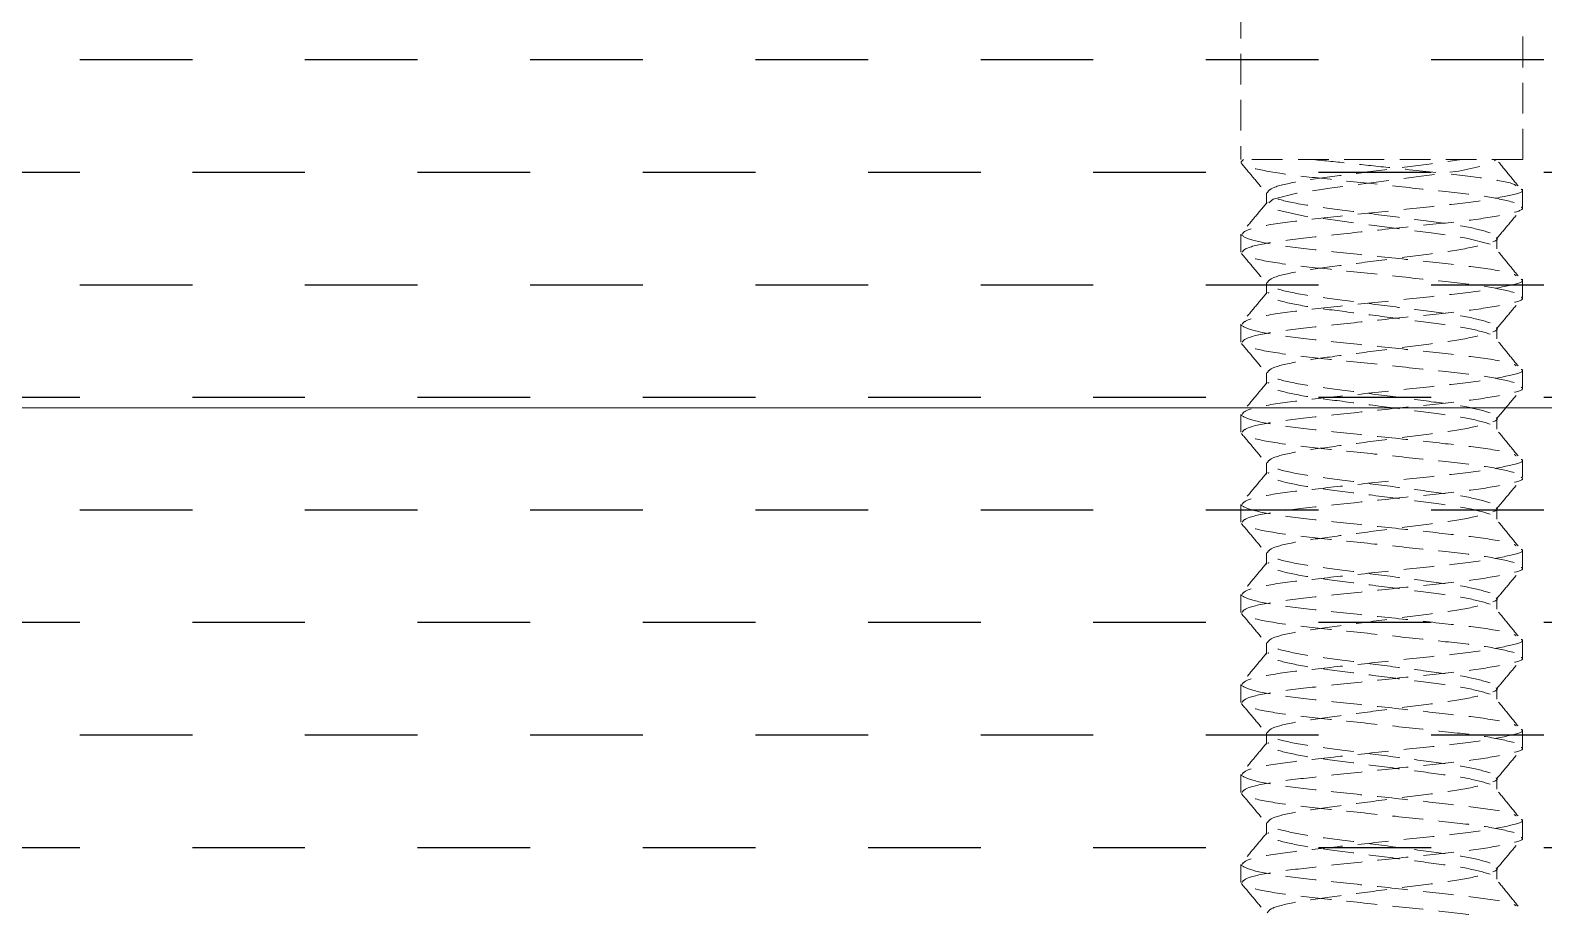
# Model space of a CAD drawing. Header units: millimetres. Extents: x 1522 to 2996, y -37 to 935.
# Drawn here: x 2295.18 to 2343.52, y 297.28 to 325.33 of the extents above; entities that cross this region are included whole.
import ezdxf

# ---------------------------------------------------------------- set-up
doc = ezdxf.new("R2010")
doc.units = ezdxf.units.MM
doc.linetypes.add('HIDDEN', pattern=[1.905, 1.27, -0.635])
pattern_1 = [(0, (2388.1104, -134.014), (4.650459, 4.650459), [4.65046, -4.65046])]

# ---------------------------------------------------------------- blocks, each defined once
blk = doc.blocks.new('clampattachmentsideview')
at = {"linetype": 'Continuous'}
h = blk.add_hatch(dxfattribs=at)
h.set_pattern_fill('DASH', scale=37.203671, style=0)
h.set_pattern_definition(pattern_1)
h.paths.add_polyline_path([(3036.261, 326.495), (3036.261, 307.893), (3482.705, 307.893), (3482.705, 326.495)], flags=0)
h = blk.add_hatch(dxfattribs=at)
h.set_pattern_fill('DASH', scale=37.203671, style=0)
h.set_pattern_definition(pattern_1)
h.paths.add_polyline_path([(3482.705, 103.273), (3482.705, 307.893), (3036.261, 307.893), (3036.261, 103.273)], flags=0)
at = {"color": 7, "linetype": 'HIDDEN', "lineweight": 0}
for p, q in [((3383.874, 373.964), (3383.874, 318.159)), ((3395.519, 318.159), (3395.519, 373.964)), ((3389.416, 318.159), (3383.874, 318.159)), ((3395.519, 318.159), (3389.416, 318.159)), ((3395.509, 316.188), (3395.509, 316.93)), ((3384.938, 316.79), (3384.938, 316.325)), ((3383.883, 315.07), (3383.883, 314.328)), ((3394.455, 314.465), (3394.455, 314.93)), ((3395.509, 312.468), (3395.509, 313.21)), ((3384.938, 313.07), (3384.938, 312.605)), ((3383.883, 311.35), (3383.883, 310.607)), ((3394.455, 310.745), (3394.455, 311.21)), ((3395.509, 308.747), (3395.509, 309.489)), ((3384.938, 309.349), (3384.938, 308.884)), ((3383.883, 307.629), (3383.883, 306.887)), ((3394.455, 307.024), (3394.455, 307.489)), ((3384.938, 305.629), (3384.938, 305.164)), ((3395.509, 305.027), (3395.509, 305.769)), ((3383.883, 303.909), (3383.883, 303.167)), ((3394.455, 303.304), (3394.455, 303.769)), ((3384.938, 301.909), (3384.938, 301.444)), ((3395.509, 301.306), (3395.509, 302.049)), ((3383.883, 300.188), (3383.883, 299.446)), ((3394.455, 299.583), (3394.455, 300.049)), ((3384.938, 298.188), (3384.938, 297.723)), ((3395.509, 297.586), (3395.509, 298.328)), ((3383.883, 296.468), (3383.883, 295.726)), ((3394.455, 295.863), (3394.455, 296.328)), ((3384.938, 294.468), (3384.938, 294.003)), ((3395.509, 293.866), (3395.509, 294.608)), ((3383.883, 292.748), (3383.883, 292.006)), ((3394.455, 292.143), (3394.455, 292.608)), ((3384.938, 290.748), (3384.938, 290.283)), ((3395.509, 290.145), (3395.509, 290.888)), ((3383.883, 289.027), (3383.883, 288.285)), ((3394.455, 288.422), (3394.455, 288.887))]:
    blk.add_line(p, q, dxfattribs=at)
at = {"color": 7, "linetype": 'Continuous', "lineweight": 15}
blk.add_line((3036.261, 307.893), (3482.705, 307.893), dxfattribs=at)
at = {"color": 7, "linetype": 'HIDDEN', "lineweight": 0, "flags": 128}
blk.add_lwpolyline([(3394.18, 314.666), (3393.204, 314.912), (3391.743, 315.129), (3389.925, 315.369), (3388.071, 315.608), (3386.513, 315.825), (3385.387, 316.071), (3384.943, 316.299), (3385.213, 316.526), (3386.188, 316.772), (3387.649, 316.989), (3389.467, 317.229), (3391.321, 317.468), (3392.879, 317.686), (3394.006, 317.932), (3394.449, 318.159), (3394.449, 318.159)], dxfattribs=at)
at = {"color": 7, "linetype": 'HIDDEN', "lineweight": 0}
for points, knots in [([(3395.173, 316.387), (3394.828, 316.472), (3394.152, 316.636), (3392.229, 316.848), (3389.986, 317.09), (3387.683, 317.333), (3385.682, 317.543), (3384.31, 317.796), (3383.785, 317.993), (3383.936, 318.113), (3383.994, 318.159)], [0, 0, 0, 0, 0.133576, 0.261786, 0.394184, 0.526582, 0.654792, 0.788368, 0.918472, 1, 1, 1, 1]), ([(3384.974, 316.79), (3385.013, 316.856), (3385.096, 316.998), (3386.091, 317.241), (3387.612, 317.451), (3389.463, 317.694), (3391.342, 317.937), (3392.449, 318.077), (3392.911, 318.156), (3392.927, 318.159)], [0, 0, 0, 0, 0.14855, 0.321067, 0.486585, 0.657566, 0.828546, 0.994064, 1, 1, 1, 1]), ([(3386.879, 318.159), (3387.36, 318.109), (3388.341, 318.006), (3390.2, 317.809), (3392.251, 317.59), (3394.071, 317.381), (3395.122, 317.189), (3395.23, 317.094), (3395.25, 317.076)], [0, 0, 0, 0, 0.149049, 0.303984, 0.520959, 0.73107, 0.949975, 1, 1, 1, 1]), ([(3395.329, 317.073), (3395.157, 317.284), (3394.813, 317.704), (3394.47, 318.124), (3394.298, 318.335)], [0, 0, 0, 0, 0.500018, 1, 1, 1, 1]), ([(3383.903, 318.002), (3384.08, 317.79), (3384.433, 317.368), (3384.785, 316.946), (3384.962, 316.735)], [0, 0, 0, 0, 0.50008, 1, 1, 1, 1]), ([(3395.462, 316.93), (3395.477, 316.921), (3395.617, 316.836), (3395.035, 316.679), (3393.723, 316.425), (3391.705, 316.215), (3389.411, 315.972), (3387.149, 315.73), (3385.292, 315.52), (3384.079, 315.277), (3383.977, 315.135), (3383.93, 315.07)], [0, 0, 0, 0, 0.015181, 0.139258, 0.266646, 0.388916, 0.515181, 0.641446, 0.763716, 0.891104, 1, 1, 1, 1]), ([(3384.961, 316.381), (3384.784, 316.17), (3384.432, 315.747), (3384.079, 315.325), (3383.902, 315.114)], [0, 0, 0, 0, 0.499923, 1, 1, 1, 1]), ([(3394.18, 315.131), (3393.897, 315.215), (3393.344, 315.38), (3391.769, 315.591), (3389.934, 315.834), (3388.045, 316.076), (3386.422, 316.286), (3385.284, 316.53), (3385.087, 316.671), (3384.996, 316.736)], [0, 0, 0, 0, 0.147973, 0.289943, 0.436598, 0.583253, 0.725222, 0.873195, 1, 1, 1, 1]), ([(3383.93, 314.328), (3383.977, 314.393), (3384.079, 314.534), (3385.292, 314.778), (3387.149, 314.987), (3389.411, 315.23), (3391.705, 315.473), (3393.723, 315.682), (3395.035, 315.936), (3395.617, 316.093), (3395.477, 316.179), (3395.462, 316.188)], [0, 0, 0, 0, 0.108896, 0.236284, 0.358554, 0.484819, 0.611083, 0.733354, 0.860742, 0.984819, 1, 1, 1, 1]), ([(3394.431, 314.875), (3394.607, 315.086), (3394.96, 315.508), (3395.313, 315.93), (3395.489, 316.141)], [0, 0, 0, 0, 0.499921, 1, 1, 1, 1]), ([(3383.89, 315.042), (3384.012, 314.968), (3384.261, 314.818), (3385.694, 314.565), (3387.681, 314.355), (3389.981, 314.112), (3392.251, 313.869), (3394.07, 313.66), (3395.122, 313.468), (3395.23, 313.374), (3395.25, 313.356)], [0, 0, 0, 0, 0.137096, 0.277851, 0.412952, 0.552465, 0.691979, 0.827079, 0.967834, 1, 1, 1, 1]), ([(3384.974, 313.07), (3385.013, 313.135), (3385.096, 313.277), (3386.091, 313.521), (3387.611, 313.731), (3389.463, 313.973), (3391.34, 314.216), (3392.994, 314.426), (3394.066, 314.68), (3394.543, 314.836), (3394.43, 314.921), (3394.418, 314.93)], [0, 0, 0, 0, 0.109711, 0.237124, 0.359367, 0.485644, 0.611921, 0.734165, 0.861577, 0.985644, 1, 1, 1, 1]), ([(3395.329, 313.353), (3395.157, 313.563), (3394.813, 313.984), (3394.47, 314.404), (3394.298, 314.614)], [0, 0, 0, 0, 0.500016, 1, 1, 1, 1]), ([(3383.903, 314.281), (3384.08, 314.07), (3384.433, 313.648), (3384.785, 313.226), (3384.962, 313.014)], [0, 0, 0, 0, 0.500075, 1, 1, 1, 1]), ([(3395.173, 312.667), (3394.828, 312.751), (3394.152, 312.916), (3392.229, 313.128), (3389.987, 313.37), (3387.679, 313.613), (3385.697, 313.822), (3384.295, 314.068), (3384.053, 314.212), (3383.939, 314.279)], [0, 0, 0, 0, 0.147324, 0.288729, 0.434754, 0.580778, 0.722184, 0.869508, 1, 1, 1, 1]), ([(3395.462, 313.21), (3395.477, 313.2), (3395.617, 313.115), (3395.035, 312.958), (3393.723, 312.704), (3391.705, 312.495), (3389.411, 312.252), (3387.149, 312.009), (3385.292, 311.799), (3384.079, 311.556), (3383.977, 311.415), (3383.93, 311.35)], [0, 0, 0, 0, 0.015181, 0.139258, 0.266646, 0.388916, 0.515181, 0.641446, 0.763716, 0.891104, 1, 1, 1, 1]), ([(3384.961, 312.66), (3384.784, 312.449), (3384.432, 312.027), (3384.079, 311.605), (3383.902, 311.393)], [0, 0, 0, 0, 0.499923, 1, 1, 1, 1]), ([(3394.18, 310.945), (3393.897, 311.03), (3393.344, 311.194), (3391.769, 311.406), (3389.933, 311.648), (3388.05, 311.891), (3386.403, 312.101), (3385.31, 312.354), (3384.837, 312.53), (3384.999, 312.634), (3385.042, 312.662)], [0, 0, 0, 0, 0.13827, 0.27093, 0.407969, 0.545007, 0.677667, 0.815937, 0.950577, 1, 1, 1, 1]), ([(3394.18, 311.411), (3393.897, 311.495), (3393.344, 311.659), (3391.769, 311.871), (3389.934, 312.113), (3388.045, 312.356), (3386.422, 312.566), (3385.284, 312.809), (3385.087, 312.951), (3384.996, 313.016)], [0, 0, 0, 0, 0.147973, 0.289943, 0.436598, 0.583252, 0.725222, 0.873195, 1, 1, 1, 1]), ([(3383.93, 310.607), (3383.977, 310.673), (3384.079, 310.814), (3385.292, 311.057), (3387.149, 311.267), (3389.411, 311.51), (3391.705, 311.752), (3393.723, 311.962), (3395.035, 312.216), (3395.617, 312.373), (3395.477, 312.458), (3395.462, 312.468)], [0, 0, 0, 0, 0.108896, 0.236284, 0.358554, 0.484819, 0.611084, 0.733354, 0.860742, 0.984819, 1, 1, 1, 1]), ([(3394.431, 311.154), (3394.607, 311.365), (3394.96, 311.788), (3395.313, 312.21), (3395.489, 312.421)], [0, 0, 0, 0, 0.499931, 1, 1, 1, 1]), ([(3383.89, 311.322), (3384.012, 311.248), (3384.261, 311.097), (3385.694, 310.844), (3387.681, 310.634), (3389.981, 310.392), (3392.251, 310.149), (3394.07, 309.94), (3395.122, 309.748), (3395.23, 309.653), (3395.25, 309.636)], [0, 0, 0, 0, 0.137096, 0.277851, 0.412952, 0.552465, 0.691979, 0.827079, 0.967834, 1, 1, 1, 1]), ([(3384.974, 309.349), (3385.013, 309.415), (3385.096, 309.557), (3386.091, 309.801), (3387.611, 310.01), (3389.463, 310.253), (3391.34, 310.496), (3392.994, 310.706), (3394.066, 310.959), (3394.543, 311.116), (3394.43, 311.201), (3394.418, 311.209)], [0, 0, 0, 0, 0.109711, 0.237124, 0.359367, 0.485644, 0.611921, 0.734164, 0.861577, 0.985644, 1, 1, 1, 1]), ([(3395.329, 309.633), (3395.157, 309.843), (3394.813, 310.263), (3394.47, 310.684), (3394.298, 310.894)], [0, 0, 0, 0, 0.500016, 1, 1, 1, 1]), ([(3383.903, 310.561), (3384.08, 310.35), (3384.433, 309.928), (3384.785, 309.505), (3384.962, 309.294)], [0, 0, 0, 0, 0.50008, 1, 1, 1, 1]), ([(3395.173, 308.947), (3394.828, 309.031), (3394.152, 309.196), (3392.229, 309.407), (3389.987, 309.649), (3387.679, 309.892), (3385.697, 310.102), (3384.295, 310.348), (3384.053, 310.491), (3383.939, 310.559)], [0, 0, 0, 0, 0.147324, 0.288729, 0.434754, 0.580778, 0.722184, 0.869508, 1, 1, 1, 1]), ([(3395.462, 309.489), (3395.477, 309.48), (3395.617, 309.395), (3395.035, 309.238), (3393.723, 308.984), (3391.705, 308.774), (3389.411, 308.531), (3387.149, 308.289), (3385.292, 308.079), (3384.079, 307.836), (3383.977, 307.694), (3383.93, 307.629)], [0, 0, 0, 0, 0.015181, 0.139258, 0.266646, 0.388916, 0.515181, 0.641446, 0.763716, 0.891104, 1, 1, 1, 1]), ([(3384.961, 308.94), (3384.784, 308.729), (3384.432, 308.306), (3384.079, 307.884), (3383.902, 307.673)], [0, 0, 0, 0, 0.499923, 1, 1, 1, 1]), ([(3383.93, 306.887), (3383.977, 306.952), (3384.079, 307.094), (3385.292, 307.337), (3387.149, 307.547), (3389.411, 307.789), (3391.705, 308.032), (3393.723, 308.242), (3395.035, 308.496), (3395.617, 308.653), (3395.477, 308.738), (3395.462, 308.747)], [0, 0, 0, 0, 0.108896, 0.236284, 0.358554, 0.484819, 0.611084, 0.733354, 0.860742, 0.984819, 1, 1, 1, 1]), ([(3394.18, 307.225), (3393.897, 307.309), (3393.344, 307.474), (3391.769, 307.686), (3389.933, 307.928), (3388.05, 308.171), (3386.403, 308.38), (3385.31, 308.634), (3384.837, 308.81), (3384.999, 308.914), (3385.042, 308.941)], [0, 0, 0, 0, 0.13827, 0.27093, 0.407968, 0.545007, 0.677667, 0.815937, 0.950577, 1, 1, 1, 1]), ([(3394.18, 307.69), (3393.897, 307.774), (3393.344, 307.939), (3391.769, 308.151), (3389.934, 308.393), (3388.045, 308.636), (3386.422, 308.845), (3385.284, 309.089), (3385.087, 309.23), (3384.996, 309.296)], [0, 0, 0, 0, 0.147973, 0.289943, 0.436597, 0.583253, 0.725222, 0.873195, 1, 1, 1, 1]), ([(3394.431, 307.434), (3394.607, 307.645), (3394.96, 308.067), (3395.313, 308.49), (3395.489, 308.701)], [0, 0, 0, 0, 0.499921, 1, 1, 1, 1]), ([(3383.89, 307.601), (3384.012, 307.527), (3384.261, 307.377), (3385.694, 307.124), (3387.681, 306.914), (3389.981, 306.671), (3392.251, 306.428), (3394.07, 306.22), (3395.122, 306.028), (3395.23, 305.933), (3395.25, 305.915)], [0, 0, 0, 0, 0.137096, 0.277851, 0.412952, 0.552465, 0.691979, 0.827079, 0.967834, 1, 1, 1, 1]), ([(3384.974, 305.629), (3385.013, 305.695), (3385.096, 305.837), (3386.091, 306.08), (3387.611, 306.29), (3389.463, 306.533), (3391.34, 306.775), (3392.994, 306.985), (3394.066, 307.239), (3394.543, 307.396), (3394.43, 307.48), (3394.418, 307.489)], [0, 0, 0, 0, 0.109711, 0.237124, 0.359367, 0.485644, 0.611921, 0.734165, 0.861577, 0.985644, 1, 1, 1, 1]), ([(3395.329, 305.912), (3395.157, 306.123), (3394.813, 306.543), (3394.47, 306.963), (3394.298, 307.174)], [0, 0, 0, 0, 0.500016, 1, 1, 1, 1]), ([(3383.903, 306.84), (3384.08, 306.629), (3384.433, 306.207), (3384.785, 305.785), (3384.962, 305.574)], [0, 0, 0, 0, 0.50007, 1, 1, 1, 1]), ([(3395.173, 305.226), (3394.828, 305.31), (3394.152, 305.475), (3392.229, 305.687), (3389.987, 305.929), (3387.679, 306.172), (3385.697, 306.382), (3384.295, 306.627), (3384.053, 306.771), (3383.939, 306.839)], [0, 0, 0, 0, 0.147324, 0.288729, 0.434754, 0.580778, 0.722184, 0.869508, 1, 1, 1, 1]), ([(3395.462, 305.769), (3395.477, 305.76), (3395.617, 305.675), (3395.035, 305.517), (3393.723, 305.264), (3391.705, 305.054), (3389.411, 304.811), (3387.149, 304.568), (3385.292, 304.359), (3384.079, 304.115), (3383.977, 303.974), (3383.93, 303.909)], [0, 0, 0, 0, 0.015181, 0.139258, 0.266646, 0.388916, 0.515181, 0.641446, 0.763716, 0.891104, 1, 1, 1, 1]), ([(3384.961, 305.22), (3384.784, 305.009), (3384.432, 304.586), (3384.079, 304.164), (3383.902, 303.953)], [0, 0, 0, 0, 0.499923, 1, 1, 1, 1]), ([(3383.93, 303.167), (3383.977, 303.232), (3384.079, 303.373), (3385.292, 303.616), (3387.149, 303.826), (3389.411, 304.069), (3391.705, 304.312), (3393.723, 304.521), (3395.035, 304.775), (3395.617, 304.932), (3395.477, 305.018), (3395.462, 305.027)], [0, 0, 0, 0, 0.108896, 0.236284, 0.358554, 0.484819, 0.611084, 0.733354, 0.860742, 0.984819, 1, 1, 1, 1]), ([(3394.18, 303.505), (3393.897, 303.589), (3393.344, 303.754), (3391.769, 303.965), (3389.933, 304.207), (3388.05, 304.45), (3386.403, 304.66), (3385.31, 304.914), (3384.837, 305.089), (3384.999, 305.193), (3385.042, 305.221)], [0, 0, 0, 0, 0.13827, 0.27093, 0.407969, 0.545007, 0.677667, 0.815937, 0.950577, 1, 1, 1, 1]), ([(3394.18, 303.97), (3393.897, 304.054), (3393.344, 304.219), (3391.769, 304.43), (3389.934, 304.672), (3388.045, 304.915), (3386.422, 305.125), (3385.284, 305.368), (3385.087, 305.51), (3384.996, 305.575)], [0, 0, 0, 0, 0.147973, 0.289943, 0.436598, 0.583252, 0.725222, 0.873195, 1, 1, 1, 1]), ([(3394.431, 303.714), (3394.607, 303.925), (3394.96, 304.347), (3395.313, 304.769), (3395.489, 304.98)], [0, 0, 0, 0, 0.499921, 1, 1, 1, 1]), ([(3383.89, 303.881), (3384.012, 303.807), (3384.261, 303.657), (3385.694, 303.404), (3387.681, 303.194), (3389.981, 302.951), (3392.251, 302.708), (3394.07, 302.499), (3395.122, 302.307), (3395.23, 302.212), (3395.25, 302.195)], [0, 0, 0, 0, 0.137096, 0.277851, 0.412952, 0.552465, 0.691979, 0.827079, 0.967834, 1, 1, 1, 1]), ([(3384.974, 301.909), (3385.013, 301.974), (3385.096, 302.116), (3386.091, 302.36), (3387.611, 302.57), (3389.463, 302.812), (3391.34, 303.055), (3392.994, 303.265), (3394.066, 303.519), (3394.543, 303.675), (3394.43, 303.76), (3394.418, 303.769)], [0, 0, 0, 0, 0.109711, 0.237124, 0.359367, 0.485644, 0.611921, 0.734164, 0.861577, 0.985644, 1, 1, 1, 1]), ([(3383.903, 303.12), (3384.08, 302.909), (3384.433, 302.487), (3384.785, 302.064), (3384.962, 301.853)], [0, 0, 0, 0, 0.50008, 1, 1, 1, 1]), ([(3395.173, 301.506), (3394.828, 301.59), (3394.152, 301.755), (3392.229, 301.966), (3389.987, 302.209), (3387.679, 302.451), (3385.697, 302.661), (3384.295, 302.907), (3384.053, 303.051), (3383.939, 303.118)], [0, 0, 0, 0, 0.147324, 0.288729, 0.434754, 0.580778, 0.722184, 0.869508, 1, 1, 1, 1]), ([(3395.329, 302.192), (3395.157, 302.402), (3394.813, 302.823), (3394.47, 303.243), (3394.298, 303.453)], [0, 0, 0, 0, 0.500016, 1, 1, 1, 1]), ([(3395.462, 302.049), (3395.477, 302.039), (3395.617, 301.954), (3395.035, 301.797), (3393.723, 301.543), (3391.705, 301.333), (3389.411, 301.091), (3387.149, 300.848), (3385.292, 300.638), (3384.079, 300.395), (3383.977, 300.254), (3383.93, 300.188)], [0, 0, 0, 0, 0.015181, 0.139258, 0.266646, 0.388916, 0.515181, 0.641446, 0.763716, 0.891104, 1, 1, 1, 1]), ([(3384.961, 301.499), (3384.784, 301.288), (3384.432, 300.866), (3384.079, 300.443), (3383.902, 300.232)], [0, 0, 0, 0, 0.499923, 1, 1, 1, 1]), ([(3383.93, 299.446), (3383.977, 299.511), (3384.079, 299.653), (3385.292, 299.896), (3387.149, 300.106), (3389.411, 300.349), (3391.705, 300.591), (3393.723, 300.801), (3395.035, 301.055), (3395.617, 301.212), (3395.477, 301.297), (3395.462, 301.306)], [0, 0, 0, 0, 0.108896, 0.236284, 0.358554, 0.484819, 0.611084, 0.733354, 0.860742, 0.984819, 1, 1, 1, 1]), ([(3394.18, 299.784), (3393.897, 299.868), (3393.344, 300.033), (3391.769, 300.245), (3389.933, 300.487), (3388.05, 300.73), (3386.403, 300.94), (3385.31, 301.193), (3384.837, 301.369), (3384.999, 301.473), (3385.042, 301.501)], [0, 0, 0, 0, 0.13827, 0.27093, 0.407968, 0.545007, 0.677667, 0.815937, 0.950577, 1, 1, 1, 1]), ([(3394.18, 300.249), (3393.897, 300.333), (3393.344, 300.498), (3391.769, 300.71), (3389.934, 300.952), (3388.045, 301.195), (3386.422, 301.405), (3385.284, 301.648), (3385.087, 301.79), (3384.996, 301.855)], [0, 0, 0, 0, 0.147973, 0.289943, 0.436597, 0.583253, 0.725222, 0.873195, 1, 1, 1, 1]), ([(3394.431, 299.993), (3394.607, 300.204), (3394.96, 300.627), (3395.313, 301.049), (3395.489, 301.26)], [0, 0, 0, 0, 0.499921, 1, 1, 1, 1]), ([(3383.89, 300.161), (3384.012, 300.087), (3384.261, 299.936), (3385.694, 299.683), (3387.681, 299.473), (3389.981, 299.231), (3392.251, 298.988), (3394.07, 298.779), (3395.122, 298.587), (3395.23, 298.492), (3395.25, 298.474)], [0, 0, 0, 0, 0.137096, 0.277851, 0.412952, 0.552465, 0.691979, 0.827079, 0.967834, 1, 1, 1, 1]), ([(3384.974, 298.188), (3385.013, 298.254), (3385.096, 298.396), (3386.091, 298.639), (3387.611, 298.849), (3389.463, 299.092), (3391.34, 299.335), (3392.994, 299.545), (3394.066, 299.798), (3394.543, 299.955), (3394.43, 300.04), (3394.418, 300.048)], [0, 0, 0, 0, 0.109711, 0.237124, 0.359367, 0.485644, 0.611921, 0.734165, 0.861577, 0.985644, 1, 1, 1, 1]), ([(3383.903, 299.4), (3384.08, 299.189), (3384.433, 298.766), (3384.785, 298.344), (3384.962, 298.133)], [0, 0, 0, 0, 0.50007, 1, 1, 1, 1]), ([(3395.173, 297.786), (3394.828, 297.87), (3394.152, 298.035), (3392.229, 298.246), (3389.987, 298.488), (3387.679, 298.731), (3385.697, 298.941), (3384.295, 299.187), (3384.053, 299.33), (3383.939, 299.398)], [0, 0, 0, 0, 0.147324, 0.288729, 0.434754, 0.580778, 0.722184, 0.869508, 1, 1, 1, 1]), ([(3395.329, 298.472), (3395.157, 298.682), (3394.813, 299.102), (3394.47, 299.523), (3394.298, 299.733)], [0, 0, 0, 0, 0.500016, 1, 1, 1, 1]), ([(3395.462, 298.328), (3395.477, 298.319), (3395.617, 298.234), (3395.035, 298.077), (3393.723, 297.823), (3391.705, 297.613), (3389.411, 297.37), (3387.149, 297.128), (3385.292, 296.918), (3384.079, 296.675), (3383.977, 296.533), (3383.93, 296.468)], [0, 0, 0, 0, 0.015181, 0.139258, 0.266646, 0.388916, 0.515181, 0.641446, 0.763716, 0.891104, 1, 1, 1, 1]), ([(3384.961, 297.779), (3384.784, 297.568), (3384.432, 297.145), (3384.079, 296.723), (3383.902, 296.512)], [0, 0, 0, 0, 0.499923, 1, 1, 1, 1]), ([(3383.93, 295.726), (3383.977, 295.791), (3384.079, 295.933), (3385.292, 296.176), (3387.149, 296.386), (3389.411, 296.628), (3391.705, 296.871), (3393.723, 297.081), (3395.035, 297.335), (3395.617, 297.492), (3395.477, 297.577), (3395.462, 297.586)], [0, 0, 0, 0, 0.108896, 0.236284, 0.358554, 0.484819, 0.611084, 0.733354, 0.860742, 0.984819, 1, 1, 1, 1]), ([(3394.18, 296.064), (3393.897, 296.148), (3393.344, 296.313), (3391.769, 296.525), (3389.933, 296.767), (3388.05, 297.009), (3386.403, 297.219), (3385.31, 297.473), (3384.837, 297.648), (3384.999, 297.752), (3385.042, 297.78)], [0, 0, 0, 0, 0.13827, 0.27093, 0.407969, 0.545007, 0.677667, 0.815937, 0.950577, 1, 1, 1, 1]), ([(3394.18, 296.529), (3393.897, 296.613), (3393.344, 296.778), (3391.77, 296.99), (3389.931, 297.232), (3388.056, 297.474), (3386.381, 297.686), (3385.723, 297.851), (3385.387, 297.935)], [0, 0, 0, 0, 0.169462, 0.332048, 0.5, 0.667952, 0.830538, 1, 1, 1, 1]), ([(3394.431, 296.273), (3394.607, 296.484), (3394.96, 296.906), (3395.313, 297.328), (3395.489, 297.54)], [0, 0, 0, 0, 0.499921, 1, 1, 1, 1]), ([(3383.89, 296.44), (3384.012, 296.366), (3384.261, 296.216), (3385.694, 295.963), (3387.681, 295.753), (3389.981, 295.51), (3392.251, 295.267), (3394.07, 295.059), (3395.122, 294.866), (3395.23, 294.772), (3395.25, 294.754)], [0, 0, 0, 0, 0.137096, 0.277851, 0.412952, 0.552465, 0.691979, 0.827079, 0.967834, 1, 1, 1, 1]), ([(3384.974, 294.468), (3385.013, 294.534), (3385.096, 294.675), (3386.091, 294.919), (3387.611, 295.129), (3389.463, 295.372), (3391.34, 295.614), (3392.994, 295.824), (3394.066, 296.078), (3394.543, 296.235), (3394.43, 296.319), (3394.418, 296.328)], [0, 0, 0, 0, 0.109711, 0.237124, 0.359367, 0.485644, 0.611921, 0.734164, 0.861577, 0.985644, 1, 1, 1, 1]), ([(3383.903, 295.679), (3384.08, 295.468), (3384.433, 295.046), (3384.785, 294.624), (3384.962, 294.413)], [0, 0, 0, 0, 0.50008, 1, 1, 1, 1]), ([(3395.173, 294.065), (3394.828, 294.149), (3394.152, 294.314), (3392.229, 294.526), (3389.987, 294.768), (3387.679, 295.011), (3385.697, 295.221), (3384.295, 295.466), (3384.053, 295.61), (3383.939, 295.678)], [0, 0, 0, 0, 0.147324, 0.288729, 0.434754, 0.580778, 0.722184, 0.869508, 1, 1, 1, 1]), ([(3395.329, 294.751), (3395.157, 294.961), (3394.813, 295.382), (3394.47, 295.802), (3394.298, 296.013)], [0, 0, 0, 0, 0.500016, 1, 1, 1, 1]), ([(3395.462, 294.608), (3395.477, 294.599), (3395.617, 294.513), (3395.035, 294.356), (3393.723, 294.102), (3391.705, 293.893), (3389.411, 293.65), (3387.149, 293.407), (3385.292, 293.197), (3384.079, 292.954), (3383.977, 292.813), (3383.93, 292.748)], [0, 0, 0, 0, 0.015181, 0.139258, 0.266646, 0.388916, 0.515181, 0.641446, 0.763716, 0.891104, 1, 1, 1, 1]), ([(3394.18, 292.809), (3393.897, 292.893), (3393.344, 293.057), (3391.769, 293.269), (3389.934, 293.511), (3388.045, 293.754), (3386.422, 293.964), (3385.284, 294.207), (3385.087, 294.349), (3384.996, 294.414)], [0, 0, 0, 0, 0.147973, 0.289943, 0.436597, 0.583253, 0.725222, 0.873195, 1, 1, 1, 1]), ([(3384.961, 294.059), (3384.784, 293.847), (3384.432, 293.425), (3384.079, 293.003), (3383.902, 292.792)], [0, 0, 0, 0, 0.499923, 1, 1, 1, 1]), ([(3383.93, 292.006), (3383.977, 292.071), (3384.079, 292.212), (3385.292, 292.455), (3387.149, 292.665), (3389.411, 292.908), (3391.705, 293.151), (3393.723, 293.36), (3395.035, 293.614), (3395.617, 293.771), (3395.477, 293.856), (3395.462, 293.866)], [0, 0, 0, 0, 0.108896, 0.236284, 0.358554, 0.484819, 0.611084, 0.733354, 0.860742, 0.984819, 1, 1, 1, 1]), ([(3394.18, 292.344), (3393.897, 292.428), (3393.344, 292.592), (3391.769, 292.804), (3389.933, 293.046), (3388.05, 293.289), (3386.403, 293.499), (3385.31, 293.753), (3384.837, 293.928), (3384.999, 294.032), (3385.042, 294.06)], [0, 0, 0, 0, 0.13827, 0.27093, 0.407968, 0.545007, 0.677667, 0.815937, 0.950577, 1, 1, 1, 1]), ([(3394.431, 292.552), (3394.607, 292.764), (3394.96, 293.186), (3395.313, 293.608), (3395.489, 293.819)], [0, 0, 0, 0, 0.499921, 1, 1, 1, 1]), ([(3383.89, 292.72), (3384.012, 292.646), (3384.261, 292.495), (3385.694, 292.242), (3387.681, 292.032), (3389.981, 291.79), (3392.251, 291.547), (3394.07, 291.338), (3395.122, 291.146), (3395.23, 291.051), (3395.25, 291.034)], [0, 0, 0, 0, 0.137096, 0.277851, 0.412952, 0.552465, 0.691979, 0.827079, 0.967834, 1, 1, 1, 1]), ([(3384.974, 290.747), (3385.013, 290.813), (3385.096, 290.955), (3386.091, 291.199), (3387.611, 291.409), (3389.463, 291.651), (3391.34, 291.894), (3392.994, 292.104), (3394.066, 292.358), (3394.543, 292.514), (3394.43, 292.599), (3394.418, 292.608)], [0, 0, 0, 0, 0.109711, 0.237124, 0.359367, 0.485644, 0.611921, 0.734165, 0.861577, 0.985644, 1, 1, 1, 1]), ([(3383.903, 291.959), (3384.08, 291.748), (3384.433, 291.326), (3384.785, 290.903), (3384.962, 290.692)], [0, 0, 0, 0, 0.50007, 1, 1, 1, 1]), ([(3395.173, 290.345), (3394.828, 290.429), (3394.152, 290.594), (3392.229, 290.805), (3389.987, 291.048), (3387.679, 291.29), (3385.697, 291.5), (3384.295, 291.746), (3384.053, 291.89), (3383.939, 291.957)], [0, 0, 0, 0, 0.147324, 0.288729, 0.434754, 0.580778, 0.722184, 0.869508, 1, 1, 1, 1]), ([(3395.329, 291.031), (3395.157, 291.241), (3394.813, 291.661), (3394.47, 292.082), (3394.298, 292.292)], [0, 0, 0, 0, 0.500016, 1, 1, 1, 1]), ([(3395.462, 290.888), (3395.477, 290.878), (3395.617, 290.793), (3395.035, 290.636), (3393.723, 290.382), (3391.705, 290.172), (3389.411, 289.93), (3387.149, 289.687), (3385.292, 289.477), (3384.079, 289.234), (3383.977, 289.093), (3383.93, 289.027)], [0, 0, 0, 0, 0.015181, 0.139258, 0.266646, 0.388917, 0.515181, 0.641446, 0.763716, 0.891104, 1, 1, 1, 1]), ([(3384.961, 290.338), (3384.784, 290.127), (3384.432, 289.705), (3384.079, 289.282), (3383.902, 289.071)], [0, 0, 0, 0, 0.499923, 1, 1, 1, 1]), ([(3383.93, 288.285), (3383.977, 288.35), (3384.079, 288.492), (3385.292, 288.735), (3387.149, 288.945), (3389.411, 289.187), (3391.705, 289.43), (3393.723, 289.64), (3395.035, 289.894), (3395.617, 290.051), (3395.477, 290.136), (3395.462, 290.145)], [0, 0, 0, 0, 0.108896, 0.236284, 0.358554, 0.484819, 0.611084, 0.733354, 0.860742, 0.984819, 1, 1, 1, 1]), ([(3394.18, 288.623), (3393.897, 288.707), (3393.344, 288.872), (3391.769, 289.084), (3389.933, 289.326), (3388.05, 289.569), (3386.403, 289.779), (3385.31, 290.032), (3384.837, 290.208), (3384.999, 290.312), (3385.042, 290.34)], [0, 0, 0, 0, 0.13827, 0.27093, 0.407969, 0.545007, 0.677667, 0.815937, 0.950577, 1, 1, 1, 1]), ([(3394.18, 289.088), (3393.897, 289.172), (3393.344, 289.337), (3391.77, 289.549), (3389.931, 289.791), (3388.056, 290.033), (3386.381, 290.245), (3385.723, 290.41), (3385.387, 290.494)], [0, 0, 0, 0, 0.1694619, 0.332048, 0.4999999, 0.6679519, 0.8305381, 1, 1, 1, 1]), ([(3394.431, 288.832), (3394.607, 289.043), (3394.96, 289.466), (3395.313, 289.888), (3395.489, 290.099)], [0, 0, 0, 0, 0.499921, 1, 1, 1, 1]), ([(3383.89, 289), (3384.012, 288.925), (3384.261, 288.775), (3385.694, 288.522), (3387.681, 288.312), (3389.981, 288.07), (3392.251, 287.827), (3394.07, 287.618), (3395.122, 287.426), (3395.23, 287.331), (3395.25, 287.313)], [0, 0, 0, 0, 0.1370965, 0.2778513, 0.4129517, 0.5524654, 0.691979, 0.8270794, 0.9678342, 1, 1, 1, 1]), ([(3384.974, 287.027), (3385.013, 287.093), (3385.096, 287.235), (3386.091, 287.478), (3387.611, 287.688), (3389.463, 287.931), (3391.34, 288.174), (3392.994, 288.383), (3394.066, 288.637), (3394.543, 288.794), (3394.43, 288.879), (3394.418, 288.887)], [0, 0, 0, 0, 0.109711, 0.237124, 0.359367, 0.485644, 0.611921, 0.734164, 0.861577, 0.985644, 1, 1, 1, 1]), ([(3383.903, 288.239), (3384.08, 288.027), (3384.433, 287.605), (3384.785, 287.183), (3384.962, 286.972)], [0, 0, 0, 0, 0.50008, 1, 1, 1, 1]), ([(3395.173, 286.625), (3394.828, 286.709), (3394.152, 286.873), (3392.229, 287.085), (3389.987, 287.327), (3387.679, 287.57), (3385.697, 287.78), (3384.295, 288.026), (3384.053, 288.169), (3383.939, 288.237)], [0, 0, 0, 0, 0.147324, 0.288729, 0.434754, 0.580778, 0.722184, 0.869508, 1, 1, 1, 1]), ([(3395.329, 287.31), (3395.157, 287.521), (3394.813, 287.941), (3394.47, 288.362), (3394.298, 288.572)], [0, 0, 0, 0, 0.500016, 1, 1, 1, 1])]:
    blk.add_open_spline(points, degree=3, knots=knots, dxfattribs=at)

msp = doc.modelspace()

# ---------------------------------------------------------------- block references
at = {"xscale": 0.7734714251250002, "yscale": 0.7734714251250002, "zscale": 0.7734714251250002}
msp.add_blockref('clampattachmentsideview', (-283.486, 75.109), dxfattribs=at)

doc.saveas('drawing.dxf')
